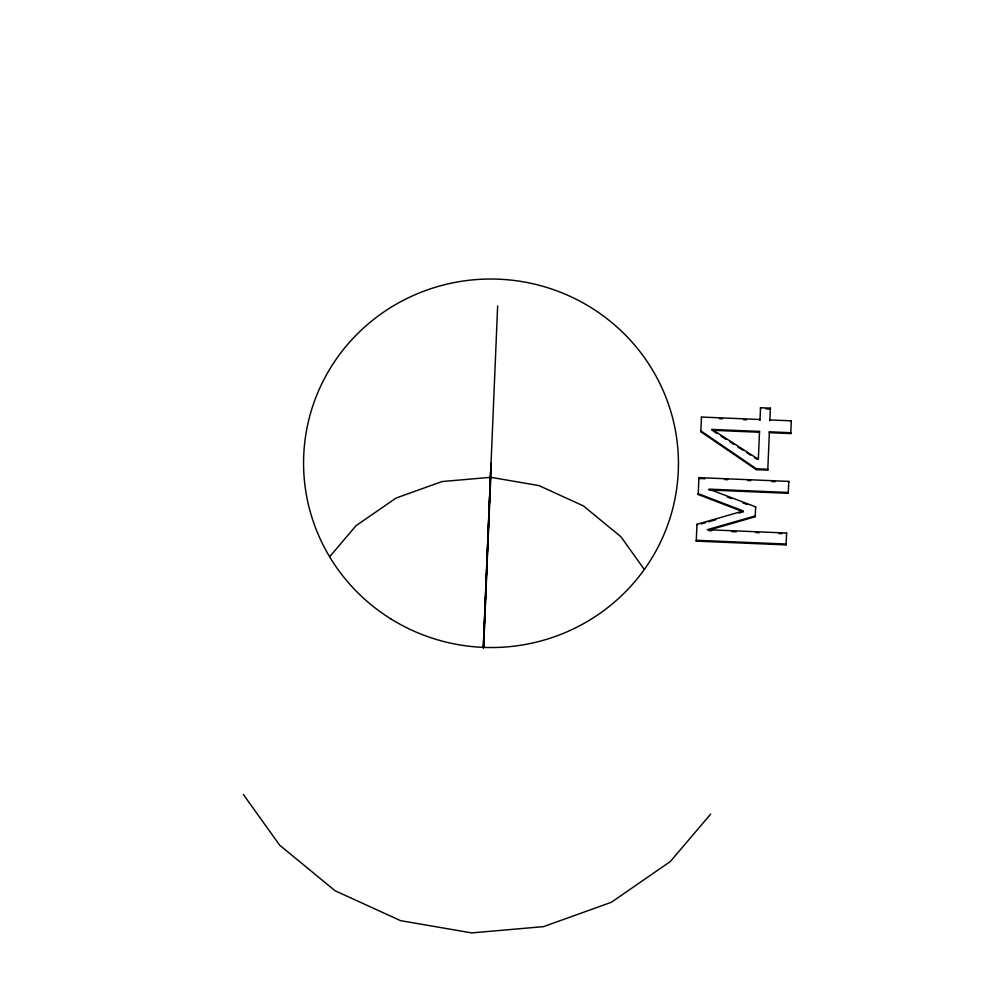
<?xml version="1.0" encoding="UTF-8"?>
<svg xmlns="http://www.w3.org/2000/svg" width="982" height="982" viewBox="0 0 982 982"><rect width="100%" height="100%" fill="white"/><g stroke="black" fill="none" stroke-linecap="round" stroke-linejoin="round"><path stroke-width="1.47" d="M696.263 541.131L696.299 540.272L786.14 544.04L786.103 544.9L696.263 541.131L696.962 524.302L743.337 510.959L698.251 493.664L698.214 494.523L743.3 511.818L738.955 513.07M696.925 525.161L696.962 524.302M788.73 482.26L788.767 481.389L698.926 477.633L698.889 478.492L704.978 478.75M700.841 431.761L700.878 430.902L756.324 468.77L767.814 469.261L767.777 470.12L756.287 469.642L700.841 431.761L701.467 417.055L760.019 419.51M701.43 417.915L701.467 417.055M712.036 429.416L711.999 430.276L759.479 432.264L759.516 431.405L712.036 429.416L758.349 459.257L759.516 431.405M756.287 469.642L756.324 468.77M708.648 530.157L755.219 516.765L755.256 515.894L707.224 529.703L786.607 533.03L786.57 533.889M755.6 507.706L755.624 506.847L708.93 489.134L788.301 492.461L788.276 493.32L708.894 489.993M760.473 408.598L760.51 407.739L770.379 408.156L770.342 409.015L766.12 408.843M790.78 433.578L790.805 432.706L769.385 431.81L769.348 432.681L790.78 433.578L791.308 420.824L769.888 419.928L769.851 420.787L770.379 408.156M791.271 421.683L791.308 420.824M483.279 647.359L491 463.283L483.598 647.604L490.767 477.301L538.971 485.599L583.369 505.89L620.931 536.761L643.811 568.75M483.291 648.194L497.653 305.905M698.214 494.523L698.926 477.633M755.219 516.765L755.624 506.847M759.982 420.37L760.51 407.739M767.777 470.12L769.385 431.81M786.103 544.9L786.607 533.03M788.276 493.32L788.767 481.389M329.621 556.782L356.073 525.665L396.09 498.046L442.035 481.548L490.767 477.301M710.673 814.103L670.313 861.558L611.295 902.311L543.537 926.64L471.655 932.9L400.546 920.65L335.058 890.735L279.661 845.195L243.426 794.536M701.283 523.909L705.628 522.657M708.525 521.823L715.768 519.736M719.45 418.676L722.445 418.798M743.472 419.682L746.467 419.805M724.777 479.572L727.822 479.707M747.621 480.529L750.665 480.664M771.987 481.548L775.031 481.683M708.722 530.636L711.766 530.759M731.615 531.593L736.193 531.79M756.042 532.612L759.086 532.747M778.935 533.57L781.991 533.705M727.294 496.966L731.541 498.586M742.858 502.882L747.106 504.49M713.288 431.098L717.142 433.59M721.009 436.082L726.152 439.396M730.007 441.875L733.873 444.367M737.728 446.859L742.883 450.173M746.737 452.665L750.592 455.145M754.458 457.637L757.024 459.294M390.676 618.783A187.439 184.248 2.3 0 0 678.28 471.127A187.439 184.248 2.3 0 0 404.044 299.94A187.439 184.248 2.3 0 0 390.676 618.783"/></g></svg>
